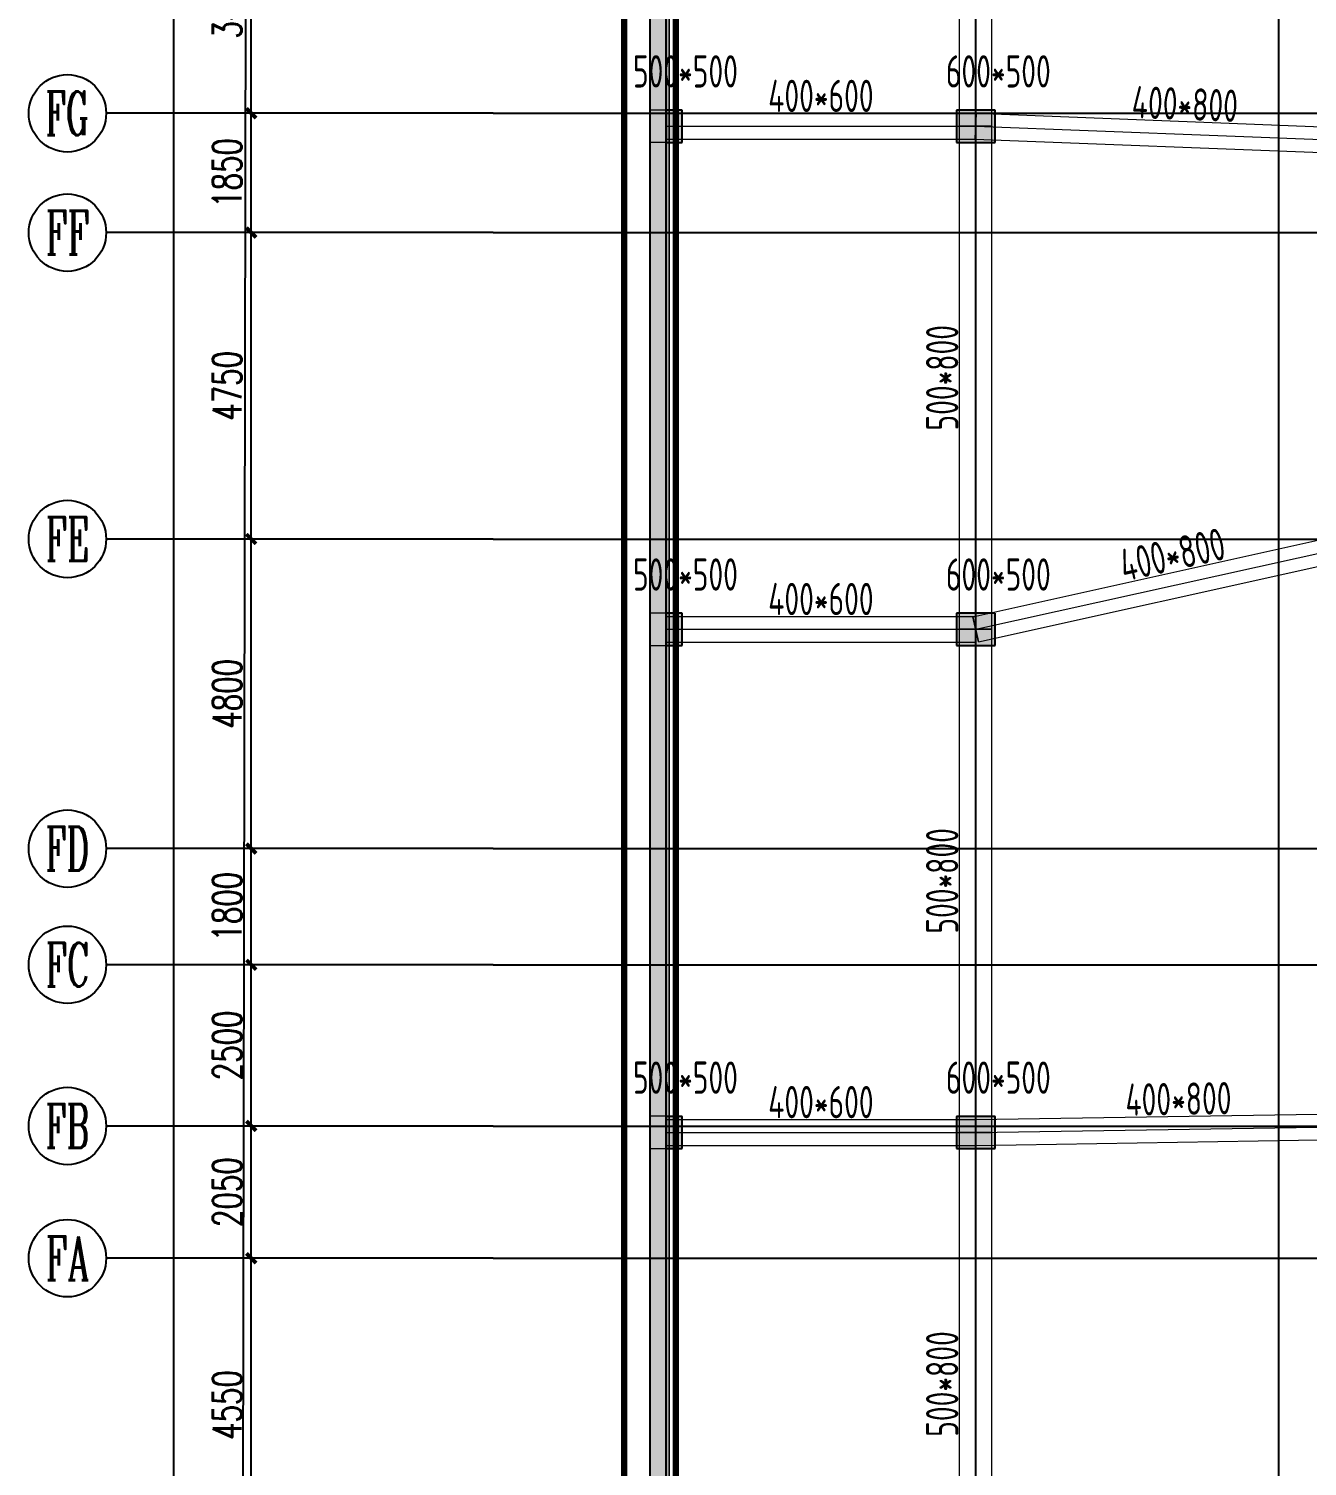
# Model space of a CAD drawing. Extents: x 369444 to 684549, y -549309 to 575337.
# Drawn here: x 370644 to 390464, y 371032 to 393318 of the extents above; entities that cross this region are included whole.
import ezdxf
from ezdxf.enums import TextEntityAlignment as Align

# ---------------------------------------------------------------- set-up
doc = ezdxf.new("R2010")
doc.units = 0
doc.header["$LTSCALE"] = 1000
doc.header["$MEASUREMENT"] = 0
doc.linetypes.add('__DASH', pattern=[0.35, 0.25, -0.1])
doc.linetypes.add('DASH', pattern=[0.35, 0.25, -0.1])
for name, color, linetype, lineweight, true_color in [('-1-0-1', 7, 'Continuous', 0, 0xc0c0c0), ('-1-1-2', 7, 'Continuous', 0, 0xc0c0c0), ('-2-0-1', 1, 'Continuous', 0, 0xff0000), ('-2-1-2', 9, 'Continuous', 0, 0x808080), ('1-6-1', 7, 'Continuous', 0, 0x55ff55), ('1-6-2', 7, 'Continuous', 0, 0x55ff55), ('11-6-1', 2, 'Continuous', 0, 0xffff00), ('11-6-2', 2, 'Continuous', 0, 0xffff00), ('11-6-5', 2, 'Continuous', 0, 0xffff00), ('12-6-1', 4, 'Continuous', 0, 0x00ffff), ('12-6-2', 4, 'Continuous', 0, 0x00ffff), ('12-6-5', 4, 'Continuous', 0, 0x00ffff)]:
    doc.layers.add(name, color=color, linetype=linetype, lineweight=lineweight, true_color=true_color)
for name, color, linetype in [('A-WALL-HATCH', 8, 'Continuous'), ('AXIS', 3, 'Continuous'), ('AXIS_TEXT', 7, 'Continuous'), ('COLUMN', 9, 'Continuous'), ('DOTE', 1, 'Continuous'), ('HS-A-轮廓线-地下室', 3, 'DASH'), ('PUB_HATCH', 8, 'Continuous'), ('WALL', 9, 'Continuous'), ('二期轮廓线', 8, 'DASH'), ('防火分区线', 7, 'Continuous')]:
    doc.layers.add(name, color=color, linetype=linetype)
doc.layers.add('不要动图层', color=140, linetype='Continuous', plot=False)
doc.styles.add('_TCH_AXIS', font='COMPLEX', dxfattribs={"bigfont": 'GBCBIG'})
doc.styles.add('_TCH_DIM_T3', font='SIMPLEX', dxfattribs={"width": 0.705882, "bigfont": 'GBCBIG'})
doc.styles.add('COMPLEX', font='COMPLEX')
doc.styles.add('yjkcad', font='yjkeng.shx', dxfattribs={"width": 0.7, "height": 250, "bigfont": 'yjkchn.shx'})
doc.dimstyles.new('_TCH_ARCH&&150', dxfattribs={"dimtxt": 446.25, "dimasz": 150, "dimexe": 375, "dimexo": 450, "dimgap": 150, "dimtad": 1, "dimdec": 0, "dimzin": 0, "dimdsep": 46, "dimtxsty": '_TCH_DIM_T3', "dimblk": 'ARCHTICK', "dimcen": 0.09, "dimclrt": 7, "dimazin": 2, "dimtfac": 1, "dimtdec": 0, "dimtix": 1, "dimtmove": 2, "dimatfit": 3, "dimfxl": 0, "dimtolj": 1, "dimtzin": 0, "dimarcsym": 0})

# ---------------------------------------------------------------- blocks, each defined once
blk = doc.blocks.new('_ArchTick')
at = {"color": 0, "linetype": 'ByBlock', "const_width": 0.4}
blk.add_lwpolyline([(-0.5, -0.5), (0.5, 0.5)], dxfattribs=at)
blk = doc.blocks.new('*D1086')
at = {"layer": 'AXIS', "color": 0, "lineweight": -2, "transparency": 16777216}
for p, q in [((377394, 374257), (373719, 374257)), ((374094, 369707), (374094, 374257)), ((377394, 369707), (373719, 369707))]:
    blk.add_line(p, q, dxfattribs=at)
at = {"layer": 'Defpoints', "color": 0, "transparency": 16777216}
for p in [(374094, 374257), (377844, 374257), (377844, 369707)]:
    blk.add_point(p, dxfattribs=at)
at = {"layer": 'AXIS', "color": 0, "lineweight": -2, "transparency": 16777216, "xscale": 150, "yscale": 150, "zscale": 150}
for p, rotation in [((374094, 374257), 90), ((374094, 369707), 270)]:
    blk.add_blockref('_ArchTick', p, dxfattribs=dict(at, rotation=rotation))
at = {"layer": 'AXIS', "color": 7, "lineweight": -2, "transparency": 16777216, "insert": (373721, 371982), "char_height": 446.2, "attachment_point": 5, "rotation": 90, "style": '_TCH_DIM_T3'}
blk.add_mtext('\\A1;4550', dxfattribs=at)
blk = doc.blocks.new('*D1087')
at = {"layer": 'AXIS', "color": 0, "lineweight": -2, "transparency": 16777216}
for p, q in [((377394, 376307), (373719, 376307)), ((374094, 374257), (374094, 376307)), ((377394, 374257), (373719, 374257))]:
    blk.add_line(p, q, dxfattribs=at)
at = {"layer": 'Defpoints', "color": 0, "transparency": 16777216}
for p in [(374094, 376307), (377844, 376307), (377844, 374257)]:
    blk.add_point(p, dxfattribs=at)
at = {"layer": 'AXIS', "color": 0, "lineweight": -2, "transparency": 16777216, "xscale": 150, "yscale": 150, "zscale": 150}
for p, rotation in [((374094, 376307), 90), ((374094, 374257), 270)]:
    blk.add_blockref('_ArchTick', p, dxfattribs=dict(at, rotation=rotation))
at = {"layer": 'AXIS', "color": 7, "lineweight": -2, "transparency": 16777216, "insert": (373721, 375282), "char_height": 446.2, "attachment_point": 5, "rotation": 90, "style": '_TCH_DIM_T3'}
blk.add_mtext('\\A1;2050', dxfattribs=at)
blk = doc.blocks.new('*D1088')
at = {"layer": 'AXIS', "color": 0, "lineweight": -2, "transparency": 16777216}
for p, q in [((377394, 378807), (373719, 378807)), ((374094, 376307), (374094, 378807)), ((377394, 376307), (373719, 376307))]:
    blk.add_line(p, q, dxfattribs=at)
at = {"layer": 'Defpoints', "color": 0, "transparency": 16777216}
for p in [(374094, 378807), (377844, 378807), (377844, 376307)]:
    blk.add_point(p, dxfattribs=at)
at = {"layer": 'AXIS', "color": 0, "lineweight": -2, "transparency": 16777216, "xscale": 150, "yscale": 150, "zscale": 150}
for p, rotation in [((374094, 378807), 90), ((374094, 376307), 270)]:
    blk.add_blockref('_ArchTick', p, dxfattribs=dict(at, rotation=rotation))
at = {"layer": 'AXIS', "color": 7, "lineweight": -2, "transparency": 16777216, "insert": (373721, 377557), "char_height": 446.2, "attachment_point": 5, "rotation": 90, "style": '_TCH_DIM_T3'}
blk.add_mtext('\\A1;2500', dxfattribs=at)
blk = doc.blocks.new('*D1089')
at = {"layer": 'AXIS', "color": 0, "lineweight": -2, "transparency": 16777216}
for p, q in [((377394, 380607), (373719, 380607)), ((374094, 378807), (374094, 380607)), ((377394, 378807), (373719, 378807))]:
    blk.add_line(p, q, dxfattribs=at)
at = {"layer": 'Defpoints', "color": 0, "transparency": 16777216}
for p in [(374094, 380607), (377844, 380607), (377844, 378807)]:
    blk.add_point(p, dxfattribs=at)
at = {"layer": 'AXIS', "color": 0, "lineweight": -2, "transparency": 16777216, "xscale": 150, "yscale": 150, "zscale": 150}
for p, rotation in [((374094, 380607), 90), ((374094, 378807), 270)]:
    blk.add_blockref('_ArchTick', p, dxfattribs=dict(at, rotation=rotation))
at = {"layer": 'AXIS', "color": 7, "lineweight": -2, "transparency": 16777216, "insert": (373721, 379707), "char_height": 446.2, "attachment_point": 5, "rotation": 90, "style": '_TCH_DIM_T3'}
blk.add_mtext('\\A1;1800', dxfattribs=at)
blk = doc.blocks.new('*D1090')
at = {"layer": 'AXIS', "color": 0, "lineweight": -2, "transparency": 16777216}
for p, q in [((377394, 385407), (373719, 385407)), ((374094, 380607), (374094, 385407)), ((377394, 380607), (373719, 380607))]:
    blk.add_line(p, q, dxfattribs=at)
at = {"layer": 'Defpoints', "color": 0, "transparency": 16777216}
for p in [(374094, 385407), (377844, 385407), (377844, 380607)]:
    blk.add_point(p, dxfattribs=at)
at = {"layer": 'AXIS', "color": 0, "lineweight": -2, "transparency": 16777216, "xscale": 150, "yscale": 150, "zscale": 150}
for p, rotation in [((374094, 385407), 90), ((374094, 380607), 270)]:
    blk.add_blockref('_ArchTick', p, dxfattribs=dict(at, rotation=rotation))
at = {"layer": 'AXIS', "color": 7, "lineweight": -2, "transparency": 16777216, "insert": (373721, 383007), "char_height": 446.2, "attachment_point": 5, "rotation": 90, "style": '_TCH_DIM_T3'}
blk.add_mtext('\\A1;4800', dxfattribs=at)
blk = doc.blocks.new('*D1091')
at = {"layer": 'AXIS', "color": 0, "lineweight": -2, "transparency": 16777216}
for p, q in [((377394, 390157), (373719, 390157)), ((374094, 385407), (374094, 390157)), ((377394, 385407), (373719, 385407))]:
    blk.add_line(p, q, dxfattribs=at)
at = {"layer": 'Defpoints', "color": 0, "transparency": 16777216}
for p in [(374094, 390157), (377844, 390157), (377844, 385407)]:
    blk.add_point(p, dxfattribs=at)
at = {"layer": 'AXIS', "color": 0, "lineweight": -2, "transparency": 16777216, "xscale": 150, "yscale": 150, "zscale": 150}
for p, rotation in [((374094, 390157), 90), ((374094, 385407), 270)]:
    blk.add_blockref('_ArchTick', p, dxfattribs=dict(at, rotation=rotation))
at = {"layer": 'AXIS', "color": 7, "lineweight": -2, "transparency": 16777216, "insert": (373721, 387782), "char_height": 446.2, "attachment_point": 5, "rotation": 90, "style": '_TCH_DIM_T3'}
blk.add_mtext('\\A1;4750', dxfattribs=at)
blk = doc.blocks.new('*D1092')
at = {"layer": 'AXIS', "color": 0, "lineweight": -2, "transparency": 16777216}
for p, q in [((377394, 392007), (373719, 392007)), ((374094, 390157), (374094, 392007)), ((377394, 390157), (373719, 390157))]:
    blk.add_line(p, q, dxfattribs=at)
at = {"layer": 'Defpoints', "color": 0, "transparency": 16777216}
for p in [(374094, 392007), (377844, 392007), (377844, 390157)]:
    blk.add_point(p, dxfattribs=at)
at = {"layer": 'AXIS', "color": 0, "lineweight": -2, "transparency": 16777216, "xscale": 150, "yscale": 150, "zscale": 150}
for p, rotation in [((374094, 392007), 90), ((374094, 390157), 270)]:
    blk.add_blockref('_ArchTick', p, dxfattribs=dict(at, rotation=rotation))
at = {"layer": 'AXIS', "color": 7, "lineweight": -2, "transparency": 16777216, "insert": (373721, 391082), "char_height": 446.2, "attachment_point": 5, "rotation": 90, "style": '_TCH_DIM_T3'}
blk.add_mtext('\\A1;1850', dxfattribs=at)
blk = doc.blocks.new('*D1093')
at = {"layer": 'AXIS', "color": 0, "lineweight": -2, "transparency": 16777216}
for p, q in [((377394, 395407), (373719, 395407)), ((374094, 392007), (374094, 395407)), ((377394, 392007), (373719, 392007))]:
    blk.add_line(p, q, dxfattribs=at)
at = {"layer": 'Defpoints', "color": 0, "transparency": 16777216}
for p in [(374094, 395407), (377844, 395407), (377844, 392007)]:
    blk.add_point(p, dxfattribs=at)
at = {"layer": 'AXIS', "color": 0, "lineweight": -2, "transparency": 16777216, "xscale": 150, "yscale": 150, "zscale": 150}
for p, rotation in [((374094, 395407), 90), ((374094, 392007), 270)]:
    blk.add_blockref('_ArchTick', p, dxfattribs=dict(at, rotation=rotation))
at = {"layer": 'AXIS', "color": 7, "lineweight": -2, "transparency": 16777216, "insert": (373721, 393707), "char_height": 446.2, "attachment_point": 5, "rotation": 90, "style": '_TCH_DIM_T3'}
blk.add_mtext('\\A1;3400', dxfattribs=at)
blk = doc.blocks.new('*D1115')
at = {"layer": 'AXIS', "color": 0, "lineweight": -2, "transparency": 16777216}
for p, q in [((377394, 470507), (372519, 470507)), ((372894, 65157), (372894, 470507)), ((377394, 65157), (372519, 65157))]:
    blk.add_line(p, q, dxfattribs=at)
at = {"layer": 'Defpoints', "color": 0, "transparency": 16777216}
for p in [(372894, 470507), (377844, 470507), (377844, 65157)]:
    blk.add_point(p, dxfattribs=at)
at = {"layer": 'AXIS', "color": 0, "lineweight": -2, "transparency": 16777216, "xscale": 150, "yscale": 150, "zscale": 150}
for p, rotation in [((372894, 470507), 90), ((372894, 65157), 270)]:
    blk.add_blockref('_ArchTick', p, dxfattribs=dict(at, rotation=rotation))
at = {"layer": 'AXIS', "color": 7, "lineweight": -2, "transparency": 16777216, "insert": (372521, 267832), "char_height": 446.2, "attachment_point": 5, "rotation": 90, "style": '_TCH_DIM_T3'}
blk.add_mtext('\\A1;405350', dxfattribs=at)
blk = doc.blocks.new('_AXISO')
blk.add_circle((0, 0), 0.5)
at = {"layer": 'AXIS_TEXT', "style": 'COMPLEX', "width": 1.041667}
blk.add_attdef('A', text='', height=0.56, dxfattribs=at).set_placement((-0.25, -0.28), (0.25, -0.28), align=Align.FIT)

msp = doc.modelspace()

# ---------------------------------------------------------------- hatches: boundary and pattern name
at = {"layer": 'A-WALL-HATCH'}
for points in [[(380774.7, 391556.6), (380774.7, 392056.6), (380274.7, 392056.6), (380274.7, 391556.6)], [(385624.7, 391556.6), (385624.7, 392056.6), (385024.7, 392056.6), (385024.7, 391556.6)], [(380774.7, 383756.6), (380774.7, 384256.6), (380274.7, 384256.6), (380274.7, 383756.6)], [(385624.7, 383756.6), (385624.7, 384256.6), (385024.7, 384256.6), (385024.7, 383756.6)], [(380774.7, 375956.6), (380774.7, 376456.6), (380274.7, 376456.6), (380274.7, 375956.6)], [(385624.7, 375956.6), (385624.7, 376456.6), (385024.7, 376456.6), (385024.7, 375956.6)]]:
    msp.add_hatch(color=256, dxfattribs=at).paths.add_polyline_path(points)
at = {"layer": 'PUB_HATCH', "linetype": 'ByBlock'}
for points in [[(380274.6, 331806.9), (380524.6, 331806.9), (380524.6, 400507), (380274.6, 400507)], [(380274.7, 391806.6), (380274.7, 392056.6), (380524.5, 392056.6), (380524.5, 396956.6), (380274.7, 396956.6), (380274.7, 397206.6), (380274.5, 397206.6), (380274.5, 391806.6)], [(380274.7, 384006.6), (380274.7, 384256.6), (380524.5, 384256.6), (380524.5, 391556.6), (380274.7, 391556.6), (380274.7, 391806.6), (380274.5, 391806.6), (380274.5, 384006.6)], [(380274.7, 376206.6), (380274.7, 376456.6), (380524.5, 376456.6), (380524.5, 383756.6), (380274.7, 383756.6), (380274.7, 384006.6), (380274.5, 384006.6), (380274.5, 376206.6)], [(380274.7, 368406.6), (380274.7, 368656.6), (380524.5, 368656.6), (380524.5, 375956.6), (380274.7, 375956.6), (380274.7, 376206.6), (380274.5, 376206.6), (380274.5, 368406.6)]]:
    msp.add_hatch(color=256, dxfattribs=at).paths.add_polyline_path(points)

# ---------------------------------------------------------------- linework, layer by layer
at = {"layer": '-1-0-1', "color": 0}
for p in [(380524.4, 391807.1, -3600), (385324.3, 391807.1, -3600), (380524.4, 384007.1, -3600), (385324.3, 384007.1, -3600), (380524.4, 376207.1, -3600), (385324.3, 376207.1, -3600)]:
    msp.add_point(p, dxfattribs=at)
at = {"layer": '-1-1-2', "color": 0}
for p, q in [((380524.4, 391807.1, -3600), (380524.4, 391807.1)), ((385324.3, 391807.1, -3600), (385324.3, 391807.1)), ((380524.4, 384007.1, -3600), (380524.4, 384007.1)), ((385324.3, 384007.1, -3600), (385324.3, 384007.1)), ((380524.4, 376207.1, -3600), (380524.4, 376207.1)), ((385324.3, 376207.1, -3600), (385324.3, 376207.1))]:
    msp.add_line(p, q, dxfattribs=at)
at = {"layer": '-2-0-1', "color": 0}
for p, q in [((380524.4, 391807.1, -3600), (380524.4, 397207.1, -3600)), ((385324.3, 391807.1, -3600), (385324.3, 397207.1, -3600)), ((380524.4, 391807.1, -3600), (385324.3, 391807.1, -3600)), ((380524.4, 384007.1, -3600), (380524.4, 391807.1, -3600)), ((385324.3, 391807.1, -3600), (391774.3, 391556.9, -3600)), ((385324.3, 384007.1, -3600), (385324.3, 391807.1, -3600)), ((385324.3, 384007.1, -3600), (391624.3, 385407.1, -3600)), ((380524.4, 384007.1, -3600), (385324.3, 384007.1, -3600)), ((380524.4, 376207.1, -3600), (380524.4, 384007.1, -3600)), ((385324.3, 376207.1, -3600), (385324.3, 384007.1, -3600)), ((380524.3, 368407.1, -3600), (380524.4, 376207.1, -3600)), ((380524.4, 376207.1, -3600), (385324.3, 376207.1, -3600)), ((385324.3, 376207.1, -3600), (391624.3, 376307.1, -3600)), ((385324.3, 368407.1, -3600), (385324.3, 376207.1, -3600))]:
    msp.add_line(p, q, dxfattribs=at)
at = {"layer": '-2-1-2', "color": 0}
for p, q in [((380524.4, 391807.1), (380524.4, 397207.1)), ((385324.3, 391807.1), (385324.3, 397207.1)), ((380524.4, 391807.1), (385324.3, 391807.1)), ((380524.4, 384007.1), (380524.4, 391807.1)), ((385324.3, 391807.1), (391774.3, 391556.9)), ((385324.3, 384007.1), (385324.3, 391807.1)), ((385324.3, 384007.1), (391624.3, 385407.1)), ((380524.4, 384007.1), (385324.3, 384007.1)), ((380524.4, 376207.1), (380524.4, 384007.1)), ((385324.3, 376207.1), (385324.3, 384007.1)), ((380524.3, 368407.1), (380524.4, 376207.1)), ((380524.4, 376207.1), (385324.3, 376207.1)), ((385324.3, 376207.1), (391624.3, 376307.1)), ((385324.3, 368407.1), (385324.3, 376207.1))]:
    msp.add_line(p, q, dxfattribs=at)
at = {"layer": '1-6-1', "color": 0}
for p, q in [((380274.4, 397207.1, -8700), (380274.4, 391807.1, -8700)), ((380274.4, 391807.1, -5100), (380274.4, 397207.1, -5100)), ((380574.4, 397207.1, -5100), (380574.4, 391807.1, -5100)), ((380574.4, 391807.1, -8700), (380574.4, 397207.1, -8700)), ((380274.4, 391807.1, -8700), (380274.4, 391807.1, -5100)), ((380274.4, 391807.1, -8700), (380274.4, 384007.1, -8700)), ((380274.4, 391807.1, -5100), (380274.4, 391807.1, -8700)), ((380274.4, 384007.1, -5100), (380274.4, 391807.1, -5100)), ((380574.4, 391807.1, -5100), (380574.4, 391807.1, -8700)), ((380574.4, 391807.1, -5100), (380574.4, 384007.1, -5100)), ((380574.4, 391807.1, -8700), (380574.4, 391807.1, -5100)), ((380574.4, 384007.1, -8700), (380574.4, 391807.1, -8700)), ((380274.4, 384007.1, -8700), (380274.4, 384007.1, -5100)), ((380274.4, 384007.1, -8700), (380274.4, 376207.1, -8700)), ((380274.4, 384007.1, -5100), (380274.4, 384007.1, -8700)), ((380274.4, 376207.1, -5100), (380274.4, 384007.1, -5100)), ((380574.4, 384007.1, -5100), (380574.4, 384007.1, -8700)), ((380574.4, 384007.1, -5100), (380574.4, 376207.1, -5100)), ((380574.4, 384007.1, -8700), (380574.4, 384007.1, -5100)), ((380574.4, 376207.1, -8700), (380574.4, 384007.1, -8700)), ((380274.4, 376207.1, -8700), (380274.3, 368407.1, -8700)), ((380274.3, 368407.1, -5100), (380274.4, 376207.1, -5100)), ((380274.4, 376207.1, -8700), (380274.4, 376207.1, -5100)), ((380274.4, 376207.1, -5100), (380274.4, 376207.1, -8700)), ((380574.4, 376207.1, -5100), (380574.3, 368407.1, -5100)), ((380574.3, 368407.1, -8700), (380574.4, 376207.1, -8700)), ((380574.4, 376207.1, -5100), (380574.4, 376207.1, -8700)), ((380574.4, 376207.1, -8700), (380574.4, 376207.1, -5100))]:
    msp.add_line(p, q, dxfattribs=at)
at = {"layer": '1-6-2', "color": 0}
for p, q in [((380524.4, 397207.1, -5100), (380524.4, 391807.1, -5100)), ((380524.4, 391807.1, -8700), (380524.4, 397207.1, -8700)), ((380524.4, 391807.1, -5100), (380524.4, 391807.1, -8700)), ((380524.4, 391807.1, -5100), (380524.4, 384007.1, -5100)), ((380524.4, 391807.1, -8700), (380524.4, 391807.1, -5100)), ((380524.4, 384007.1, -8700), (380524.4, 391807.1, -8700)), ((380524.4, 384007.1, -5100), (380524.4, 384007.1, -8700)), ((380524.4, 384007.1, -5100), (380524.4, 376207.1, -5100)), ((380524.4, 384007.1, -8700), (380524.4, 384007.1, -5100)), ((380524.4, 376207.1, -8700), (380524.4, 384007.1, -8700)), ((380524.4, 376207.1, -5100), (380524.3, 368407.1, -5100)), ((380524.3, 368407.1, -8700), (380524.4, 376207.1, -8700)), ((380524.4, 376207.1, -5100), (380524.4, 376207.1, -8700)), ((380524.4, 376207.1, -8700), (380524.4, 376207.1, -5100))]:
    msp.add_line(p, q, dxfattribs=at)
at = {"layer": '11-6-1', "color": 0}
for p, q in [((380274.4, 392057.1, -5100), (380274.4, 391557.1, -5100)), ((380774.4, 392057.1, -5100), (380274.4, 392057.1, -5100)), ((380274.4, 392057.1, -8700), (380274.4, 391557.1, -8700)), ((380774.4, 392057.1, -8700), (380274.4, 392057.1, -8700)), ((380274.4, 392057.1, -8700), (380274.4, 392057.1, -5100)), ((380774.4, 391557.1, -5100), (380774.4, 392057.1, -5100)), ((380774.4, 391557.1, -8700), (380774.4, 392057.1, -8700)), ((380774.4, 392057.1, -8700), (380774.4, 392057.1, -5100)), ((385024.3, 392057.1), (385024.3, 391557.1)), ((385624.3, 392057.1), (385024.3, 392057.1)), ((385024.3, 392057.1, -3600), (385024.3, 391557.1, -3600)), ((385624.3, 392057.1, -3600), (385024.3, 392057.1, -3600)), ((385024.3, 392057.1, -3600), (385024.3, 392057.1)), ((385624.3, 391557.1), (385624.3, 392057.1)), ((385624.3, 391557.1, -3600), (385624.3, 392057.1, -3600)), ((385624.3, 392057.1, -3600), (385624.3, 392057.1)), ((380274.4, 391557.1, -5100), (380774.4, 391557.1, -5100)), ((380274.4, 391557.1, -8700), (380774.4, 391557.1, -8700)), ((380274.4, 391557.1, -8700), (380274.4, 391557.1, -5100)), ((380774.4, 391557.1, -8700), (380774.4, 391557.1, -5100)), ((385024.3, 391557.1), (385624.3, 391557.1)), ((385024.3, 391557.1, -3600), (385624.3, 391557.1, -3600)), ((385024.3, 391557.1, -3600), (385024.3, 391557.1)), ((385624.3, 391557.1, -3600), (385624.3, 391557.1)), ((380274.4, 384257.1, -5100), (380274.4, 383757.1, -5100)), ((380774.4, 384257.1, -5100), (380274.4, 384257.1, -5100)), ((380274.4, 384257.1, -8700), (380274.4, 383757.1, -8700)), ((380774.4, 384257.1, -8700), (380274.4, 384257.1, -8700)), ((380274.4, 384257.1, -8700), (380274.4, 384257.1, -5100)), ((380774.4, 383757.1, -5100), (380774.4, 384257.1, -5100)), ((380774.4, 383757.1, -8700), (380774.4, 384257.1, -8700)), ((380774.4, 384257.1, -8700), (380774.4, 384257.1, -5100)), ((385024.3, 384257.1), (385024.3, 383757.1)), ((385624.3, 384257.1), (385024.3, 384257.1)), ((385024.3, 384257.1, -3600), (385024.3, 383757.1, -3600)), ((385624.3, 384257.1, -3600), (385024.3, 384257.1, -3600)), ((385024.3, 384257.1, -3600), (385024.3, 384257.1)), ((385624.3, 383757.1), (385624.3, 384257.1)), ((385624.3, 383757.1, -3600), (385624.3, 384257.1, -3600)), ((385624.3, 384257.1, -3600), (385624.3, 384257.1)), ((380274.4, 383757.1, -5100), (380774.4, 383757.1, -5100)), ((380274.4, 383757.1, -8700), (380774.4, 383757.1, -8700)), ((380274.4, 383757.1, -8700), (380274.4, 383757.1, -5100)), ((380774.4, 383757.1, -8700), (380774.4, 383757.1, -5100)), ((385024.3, 383757.1), (385624.3, 383757.1)), ((385024.3, 383757.1, -3600), (385624.3, 383757.1, -3600)), ((385024.3, 383757.1, -3600), (385024.3, 383757.1)), ((385624.3, 383757.1, -3600), (385624.3, 383757.1)), ((380274.4, 376457.1, -5100), (380274.4, 375957.1, -5100)), ((380774.4, 376457.1, -5100), (380274.4, 376457.1, -5100)), ((380274.4, 376457.1, -8700), (380274.4, 375957.1, -8700)), ((380774.4, 376457.1, -8700), (380274.4, 376457.1, -8700)), ((380274.4, 376457.1, -8700), (380274.4, 376457.1, -5100)), ((380774.4, 375957.1, -5100), (380774.4, 376457.1, -5100)), ((380774.4, 375957.1, -8700), (380774.4, 376457.1, -8700)), ((380774.4, 376457.1, -8700), (380774.4, 376457.1, -5100)), ((385024.3, 376457.1), (385024.3, 375957.1)), ((385624.3, 376457.1), (385024.3, 376457.1)), ((385024.3, 376457.1, -3600), (385024.3, 375957.1, -3600)), ((385624.3, 376457.1, -3600), (385024.3, 376457.1, -3600)), ((385024.3, 376457.1, -3600), (385024.3, 376457.1)), ((385624.3, 375957.1), (385624.3, 376457.1)), ((385624.3, 375957.1, -3600), (385624.3, 376457.1, -3600)), ((385624.3, 376457.1, -3600), (385624.3, 376457.1)), ((380274.4, 375957.1, -5100), (380774.4, 375957.1, -5100)), ((380274.4, 375957.1, -8700), (380774.4, 375957.1, -8700)), ((380274.4, 375957.1, -8700), (380274.4, 375957.1, -5100)), ((380774.4, 375957.1, -8700), (380774.4, 375957.1, -5100)), ((385024.3, 375957.1), (385624.3, 375957.1)), ((385024.3, 375957.1, -3600), (385624.3, 375957.1, -3600)), ((385024.3, 375957.1, -3600), (385024.3, 375957.1)), ((385624.3, 375957.1, -3600), (385624.3, 375957.1))]:
    msp.add_line(p, q, dxfattribs=at)
at = {"layer": '11-6-2', "color": 0}
for p, q in [((380524.4, 391807.1, -8700), (380524.4, 391807.1, -5100)), ((385324.3, 391807.1, -3600), (385324.3, 391807.1)), ((380524.4, 384007.1, -8700), (380524.4, 384007.1, -5100)), ((385324.3, 384007.1, -3600), (385324.3, 384007.1)), ((380524.4, 376207.1, -8700), (380524.4, 376207.1, -5100)), ((385324.3, 376207.1, -3600), (385324.3, 376207.1))]:
    msp.add_line(p, q, dxfattribs=at)
at = {"layer": '12-6-1', "color": 0}
for p, q in [((385074.3, 391807.1), (385074.3, 397207.1)), ((385074.3, 391807.1, -700), (385074.3, 397207.1, -700)), ((385574.3, 391807.1), (385574.3, 397207.1)), ((385574.3, 391807.1, -700), (385574.3, 397207.1, -700)), ((380524.4, 392007.1, -5100), (380524.4, 391607.1, -5100)), ((380524.4, 392007.1, -5700), (380524.4, 392007.1, -5100)), ((380524.4, 391607.1, -5700), (380524.4, 392007.1, -5700)), ((380524.4, 392007.1, -5100), (385324.3, 392007.1, -5100)), ((380524.4, 392007.1, -5700), (385324.3, 392007.1, -5700)), ((385074.3, 391807.1), (385574.3, 391807.1)), ((385074.3, 391807.1, -700), (385074.3, 391807.1)), ((385574.3, 391807.1, -700), (385074.3, 391807.1, -700)), ((385074.3, 391807.1), (385574.3, 391807.1)), ((385074.3, 391807.1, -800), (385074.3, 391807.1)), ((385574.3, 391807.1, -800), (385074.3, 391807.1, -800)), ((385074.3, 384007.1), (385074.3, 391807.1)), ((385074.3, 384007.1, -800), (385074.3, 391807.1, -800)), ((385332.1, 392006.9, -5100), (385316.6, 391607.2, -5100)), ((385316.6, 391607.2, -5900), (385332.1, 392006.9, -5900)), ((385324.3, 392007.1, -5100), (385324.3, 391607.1, -5100)), ((385324.3, 392007.1, -5700), (385324.3, 392007.1, -5100)), ((385324.3, 391607.1, -5700), (385324.3, 392007.1, -5700)), ((385332.1, 392006.9, -5900), (385332.1, 392006.9, -5100)), ((385332.1, 392006.9, -5100), (391782.1, 391756.8, -5100)), ((385332.1, 392006.9, -5900), (391782.1, 391756.8, -5900)), ((385574.3, 391807.1), (385574.3, 391807.1, -700)), ((385574.3, 391807.1), (385574.3, 391807.1, -800)), ((385574.3, 384007.1), (385574.3, 391807.1)), ((385574.3, 384007.1, -800), (385574.3, 391807.1, -800)), ((380524.4, 391607.1, -5100), (380524.4, 391607.1, -5700)), ((380524.4, 391607.1, -5100), (385324.3, 391607.1, -5100)), ((380524.4, 391607.1, -5700), (385324.3, 391607.1, -5700)), ((385316.6, 391607.2, -5100), (385316.6, 391607.2, -5900)), ((385316.6, 391607.2, -5100), (391766.6, 391357.1, -5100)), ((385316.6, 391607.2, -5900), (391766.6, 391357.1, -5900)), ((385324.3, 391607.1, -5100), (385324.3, 391607.1, -5700)), ((385280.9, 384202.3, -5100), (391580.9, 385602.3, -5100)), ((385280.9, 384202.3, -5900), (391580.9, 385602.3, -5900)), ((385367.7, 383811.8, -5100), (391667.7, 385211.8, -5100)), ((385367.7, 383811.8, -5900), (391667.7, 385211.8, -5900)), ((380524.4, 384207.1, -5100), (380524.4, 383807.1, -5100)), ((380524.4, 384207.1, -5700), (380524.4, 384207.1, -5100)), ((380524.4, 383807.1, -5700), (380524.4, 384207.1, -5700)), ((380524.4, 384207.1, -5100), (385324.3, 384207.1, -5100)), ((380524.4, 384207.1, -5700), (385324.3, 384207.1, -5700)), ((385074.3, 384007.1), (385574.3, 384007.1)), ((385074.3, 384007.1, -800), (385074.3, 384007.1)), ((385574.3, 384007.1, -800), (385074.3, 384007.1, -800)), ((385074.3, 384007.1), (385574.3, 384007.1)), ((385074.3, 384007.1, -800), (385074.3, 384007.1)), ((385574.3, 384007.1, -800), (385074.3, 384007.1, -800)), ((385074.3, 376207.1), (385074.3, 384007.1)), ((385074.3, 376207.1, -800), (385074.3, 384007.1, -800)), ((385280.9, 384202.3, -5100), (385367.7, 383811.8, -5100)), ((385280.9, 384202.3, -5900), (385280.9, 384202.3, -5100)), ((385367.7, 383811.8, -5900), (385280.9, 384202.3, -5900)), ((385324.3, 384207.1, -5100), (385324.3, 383807.1, -5100)), ((385324.3, 384207.1, -5700), (385324.3, 384207.1, -5100)), ((385324.3, 383807.1, -5700), (385324.3, 384207.1, -5700)), ((385574.3, 384007.1), (385574.3, 384007.1, -800)), ((385574.3, 384007.1), (385574.3, 384007.1, -800)), ((385574.3, 376207.1), (385574.3, 384007.1)), ((385574.3, 376207.1, -800), (385574.3, 384007.1, -800)), ((380524.4, 383807.1, -5100), (380524.4, 383807.1, -5700)), ((380524.4, 383807.1, -5100), (385324.3, 383807.1, -5100)), ((380524.4, 383807.1, -5700), (385324.3, 383807.1, -5700)), ((385324.3, 383807.1, -5100), (385324.3, 383807.1, -5700)), ((385367.7, 383811.8, -5100), (385367.7, 383811.8, -5900)), ((385321.1, 376407, -5100), (391621.1, 376507, -5100)), ((385321.1, 376407, -5900), (391621.1, 376507, -5900)), ((380524.4, 376407.1, -5100), (380524.4, 376007.1, -5100)), ((380524.4, 376407.1, -5700), (380524.4, 376407.1, -5100)), ((380524.4, 376007.1, -5700), (380524.4, 376407.1, -5700)), ((380524.4, 376407.1, -5100), (385324.3, 376407.1, -5100)), ((380524.4, 376407.1, -5700), (385324.3, 376407.1, -5700)), ((385074.3, 376207.1), (385574.3, 376207.1)), ((385074.3, 376207.1, -800), (385074.3, 376207.1)), ((385574.3, 376207.1, -800), (385074.3, 376207.1, -800)), ((385074.3, 368407.1), (385074.3, 376207.1)), ((385074.3, 368407.1, -800), (385074.3, 376207.1, -800)), ((385074.3, 376207.1), (385574.3, 376207.1)), ((385074.3, 376207.1, -800), (385074.3, 376207.1)), ((385574.3, 376207.1, -800), (385074.3, 376207.1, -800)), ((385321.1, 376407, -5100), (385327.5, 376007.1, -5100)), ((385321.1, 376407, -5900), (385321.1, 376407, -5100)), ((385327.5, 376007.1, -5900), (385321.1, 376407, -5900)), ((385324.3, 376407.1, -5100), (385324.3, 376007.1, -5100)), ((385324.3, 376407.1, -5700), (385324.3, 376407.1, -5100)), ((385324.3, 376007.1, -5700), (385324.3, 376407.1, -5700)), ((385574.3, 376207.1), (385574.3, 376207.1, -800)), ((385574.3, 368407.1), (385574.3, 376207.1)), ((385574.3, 368407.1, -800), (385574.3, 376207.1, -800)), ((385574.3, 376207.1), (385574.3, 376207.1, -800)), ((380524.4, 376007.1, -5100), (380524.4, 376007.1, -5700)), ((380524.4, 376007.1, -5100), (385324.3, 376007.1, -5100)), ((380524.4, 376007.1, -5700), (385324.3, 376007.1, -5700)), ((385324.3, 376007.1, -5100), (385324.3, 376007.1, -5700)), ((385327.5, 376007.1, -5100), (391627.5, 376107.1, -5100)), ((385327.5, 376007.1, -5900), (391627.5, 376107.1, -5900)), ((385327.5, 376007.1, -5100), (385327.5, 376007.1, -5900))]:
    msp.add_line(p, q, dxfattribs=at)
at = {"layer": '12-6-2', "color": 0}
for p, q in [((385324.3, 391807.1), (385324.3, 397207.1)), ((380524.4, 391807.1, -5100), (385324.3, 391807.1, -5100)), ((385324.3, 391807.1, -5100), (391774.3, 391556.9, -5100)), ((385324.3, 384007.1), (385324.3, 391807.1)), ((385324.3, 384007.1, -5100), (391624.3, 385407.1, -5100)), ((380524.4, 384007.1, -5100), (385324.3, 384007.1, -5100)), ((385324.3, 376207.1), (385324.3, 384007.1)), ((380524.4, 376207.1, -5100), (385324.3, 376207.1, -5100)), ((385324.3, 376207.1, -5100), (391624.3, 376307.1, -5100)), ((385324.3, 368407.1), (385324.3, 376207.1))]:
    msp.add_line(p, q, dxfattribs=at)
at = {"layer": 'AXIS'}
for p, q in [((377844.4, 392007), (371844.4, 392007)), ((377844.4, 390157), (371844.4, 390157)), ((377844.4, 385407), (371844.4, 385407)), ((377844.4, 380607), (371844.4, 380607)), ((377844.4, 378807), (371844.4, 378807)), ((377844.4, 376307), (371844.4, 376307)), ((377844.4, 374257), (371844.4, 374257))]:
    msp.add_line(p, q, dxfattribs=at)
at = {"layer": 'COLUMN', "color": 8}
for p, q in [((380774.7, 392056.6), (380524.5, 392056.6)), ((380774.7, 391556.6), (380774.7, 392056.6)), ((385624.7, 392056.6), (385024.7, 392056.6)), ((385024.7, 392056.6), (385024.7, 391556.6)), ((385624.7, 391556.6), (385624.7, 392056.6)), ((380524.5, 391556.6), (380774.7, 391556.6)), ((385024.7, 391556.6), (385624.7, 391556.6)), ((380774.7, 384256.6), (380524.5, 384256.6)), ((380774.7, 383756.6), (380774.7, 384256.6)), ((385624.7, 384256.6), (385024.7, 384256.6)), ((385024.7, 384256.6), (385024.7, 383756.6)), ((385624.7, 383756.6), (385624.7, 384256.6)), ((380524.5, 383756.6), (380774.7, 383756.6)), ((385024.7, 383756.6), (385624.7, 383756.6)), ((380774.7, 376456.6), (380524.5, 376456.6)), ((380774.7, 375956.6), (380774.7, 376456.6)), ((385624.7, 376456.6), (385024.7, 376456.6)), ((385024.7, 376456.6), (385024.7, 375956.6)), ((385624.7, 375956.6), (385624.7, 376456.6)), ((380524.5, 375956.6), (380774.7, 375956.6)), ((385024.7, 375956.6), (385624.7, 375956.6))]:
    msp.add_line(p, q, dxfattribs=at)
at = {"layer": 'DOTE', "color": 8}
for p, q in [((380524.5, 59364.2), (380524.5, 476704.8)), ((385324.5, 59364.2), (385324.5, 476704.8)), ((390024.5, 59364.2), (390024.5, 476704.8))]:
    msp.add_line(p, q, dxfattribs=at)
at = {"layer": 'DOTE', "color": 8, "lineweight": -2}
for p, q in [((377844.4, 392007), (624570.9, 392007)), ((377844.4, 390157), (624570.9, 390157)), ((377844.4, 385407), (624570.9, 385407)), ((377844.4, 380607), (624570.9, 380607)), ((377844.4, 378807), (624570.9, 378807)), ((377844.4, 376307), (624570.9, 376307)), ((377844.4, 374257), (624570.9, 374257))]:
    msp.add_line(p, q, dxfattribs=at)
at = {"layer": 'HS-A-轮廓线-地下室', "lineweight": -2, "ltscale": 8}
msp.add_lwpolyline([(380274.5, 448857), (380274.5, 177257)], dxfattribs=at)
at = {"layer": 'WALL', "linetype": 'ByBlock'}
for p, q in [((380274.6, 400507), (380274.6, 331806.9)), ((380524.6, 400507), (380524.6, 331806.9)), ((380274.5, 397206.6), (380274.5, 391806.6)), ((380524.5, 396956.6), (380524.5, 392056.6)), ((380274.5, 391806.6), (380274.5, 384006.6)), ((380524.5, 391556.6), (380524.5, 384256.6)), ((380274.5, 384006.6), (380274.5, 376206.6)), ((380524.5, 383756.6), (380524.5, 376456.6)), ((380274.5, 376206.6), (380274.5, 368406.6)), ((380524.5, 375956.6), (380524.5, 368656.6))]:
    msp.add_line(p, q, dxfattribs=at)
at = {"layer": '不要动图层'}
msp.add_lwpolyline([(374141.4, 480401.6), (608632.4, 480035.6), (630599.4, 458002.6), (630103.6, 140971.4), (534606.6, 140971.5), (534606.6, 44667.5), (383961.4, 44901.6), (384134.4, 155731.6), (384114.4, 173450.6), (374190.4, 173466.6), (373839.4, 234426.6), (373748.4, 250410.6), (374011.4, 393904.6)], close=True, dxfattribs=at)
at = {"layer": '二期轮廓线', "ltscale": 6}
msp.add_lwpolyline([(380274.6, 448857), (380274.6, 203357)], dxfattribs=at)
at = {"layer": '防火分区线', "linetype": '__DASH', "lineweight": -2, "ltscale": 8, "const_width": 100}
for points in [[(406024.5, 353806.9), (406024.5, 391857.1), (406274.5, 391857.1), (406274.5, 402357.2), (409424.5, 402357.2), (409424.5, 407306.9), (407324.5, 407306.9), (407324.5, 409906.9), (400024.5, 409906.9), (400024.5, 401256.9), (394474.5, 401256.9), (394474.5, 398107), (392174.5, 398107), (392174.5, 401256.9), (379874.5, 401256.9), (379874.5, 304756.2)], [(405224.5, 354606.9), (405224.5, 392657.1), (405474.5, 392657.1), (405474.5, 403157.2), (408624.5, 403157.2), (408624.5, 406506.9), (406524.5, 406506.9), (406524.5, 409106.9), (400824.5, 409106.9), (400824.5, 400456.9), (395274.5, 400456.9), (395274.5, 397307), (391374.5, 397307), (391374.5, 400456.9), (380674.5, 400456.9), (380674.5, 305556.2)]]:
    msp.add_lwpolyline(points, dxfattribs=at)

# ---------------------------------------------------------------- block references
at = {"layer": 'AXIS', "lineweight": -2}
ref = msp.add_blockref('_AXISO', (371244.4, 392007), dxfattribs=dict(at, xscale=1200, yscale=1200, zscale=1200))
ref.add_attrib('A', 'FG', dxfattribs={"layer": 'AXIS_TEXT', "lineweight": -2, "ltscale": 6, "height": 678.82, "style": '_TCH_AXIS', "width": 0.552632}).set_placement((370905, 391667.6), (371583.8, 391667.6), align=Align.FIT)
ref = msp.add_blockref('_AXISO', (371244.4, 390157), dxfattribs=dict(at, xscale=1200, yscale=1200, zscale=1200))
ref.add_attrib('A', 'FF', dxfattribs={"layer": 'AXIS_TEXT', "lineweight": -2, "ltscale": 6, "height": 678.82, "style": '_TCH_AXIS', "width": 0.583333}).set_placement((370905, 389817.6), (371583.8, 389817.6), align=Align.FIT)
ref = msp.add_blockref('_AXISO', (371244.4, 385407), dxfattribs=dict(at, xscale=1200, yscale=1200, zscale=1200))
ref.add_attrib('A', 'FE', dxfattribs={"layer": 'AXIS_TEXT', "lineweight": -2, "ltscale": 6, "height": 678.82, "style": '_TCH_AXIS', "width": 0.583333}).set_placement((370905, 385067.6), (371583.8, 385067.6), align=Align.FIT)
ref = msp.add_blockref('_AXISO', (371244.4, 380607), dxfattribs=dict(at, xscale=1200, yscale=1200, zscale=1200))
ref.add_attrib('A', 'FD', dxfattribs={"layer": 'AXIS_TEXT', "lineweight": -2, "ltscale": 6, "height": 678.82, "style": '_TCH_AXIS', "width": 0.567568}).set_placement((370905, 380267.6), (371583.8, 380267.6), align=Align.FIT)
ref = msp.add_blockref('_AXISO', (371244.4, 378807), dxfattribs=dict(at, xscale=1200, yscale=1200, zscale=1200))
ref.add_attrib('A', 'FC', dxfattribs={"layer": 'AXIS_TEXT', "lineweight": -2, "ltscale": 6, "height": 678.82, "style": '_TCH_AXIS', "width": 0.6}).set_placement((370905, 378467.6), (371583.8, 378467.6), align=Align.FIT)
ref = msp.add_blockref('_AXISO', (371244.4, 376307), dxfattribs=dict(at, xscale=1200, yscale=1200, zscale=1200))
ref.add_attrib('A', 'FB', dxfattribs={"layer": 'AXIS_TEXT', "lineweight": -2, "ltscale": 6, "height": 678.82, "style": '_TCH_AXIS', "width": 0.567568}).set_placement((370905, 375967.6), (371583.8, 375967.6), align=Align.FIT)
ref = msp.add_blockref('_AXISO', (371244.4, 374257), dxfattribs=dict(at, xscale=1200, yscale=1200, zscale=1200))
ref.add_attrib('A', 'FA', dxfattribs={"layer": 'AXIS_TEXT', "lineweight": -2, "ltscale": 6, "height": 678.82, "style": '_TCH_AXIS', "width": 0.552632}).set_placement((370905, 373917.6), (371583.8, 373917.6), align=Align.FIT)

# ---------------------------------------------------------------- texts
at = {"layer": '11-6-5', "color": 0, "char_height": 500, "attachment_point": 8, "style": 'yjkcad'}
for s, insert in [('500*500', (380824.4, 392407.1, -3600)), ('600*500', (385674.3, 392407.1, -3600)), ('500*500', (380824.4, 384607.1, -3600)), ('600*500', (385674.3, 384607.1, -3600)), ('500*500', (380824.4, 376807.1, -3600)), ('600*500', (385674.3, 376807.1, -3600))]:
    msp.add_mtext(s, dxfattribs=dict(at, insert=insert))
at = {"layer": '12-6-5', "color": 0, "char_height": 500, "attachment_point": 8, "style": 'yjkcad'}
for insert in [(382924.3, 392027.1), (382924.3, 384227.1), (382924.3, 376427.1)]:
    msp.add_mtext('400*600', dxfattribs=dict(at, insert=insert))
for s, insert, rotation in [('400*800', (388557.8, 391901.8), 357.77939), ('500*800', (385054.3, 387907.1), 90), ('400*800', (388426.6, 384921.8), 12.52881), ('500*800', (385054.3, 380107.1), 90), ('400*800', (388470.8, 376477), 0.90938), ('500*800', (385054.3, 372307.1), 90)]:
    msp.add_mtext(s, dxfattribs=dict(at, insert=insert, rotation=rotation))

# ---------------------------------------------------------------- dimensions: what is measured, and where the dimension line sits
at = {"layer": 'AXIS', "lineweight": -2}
for p1, p2, distance, text, picture, middle in [((377844.4, 65157), (377844.4, 470507), 4950, '405350', '*D1115', (372521.3, 267832)), ((377844.4, 392007), (377844.4, 395407), 3750, '3400', '*D1093', (373721.3, 393707)), ((377844.4, 390157), (377844.4, 392007), 3750, '1850', '*D1092', (373721.3, 391082)), ((377844.4, 385407), (377844.4, 390157), 3750, '4750', '*D1091', (373721.3, 387782)), ((377844.4, 380607), (377844.4, 385407), 3750, '4800', '*D1090', (373721.3, 383007)), ((377844.4, 378807), (377844.4, 380607), 3750, '1800', '*D1089', (373721.3, 379707)), ((377844.4, 376307), (377844.4, 378807), 3750, '2500', '*D1088', (373721.3, 377557)), ((377844.4, 374257), (377844.4, 376307), 3750, '2050', '*D1087', (373721.3, 375282)), ((377844.4, 369707), (377844.4, 374257), 3750, '4550', '*D1086', (373721.3, 371982))]:
    dim = msp.add_aligned_dim(p1=p1, p2=p2, distance=distance, text=text, dimstyle='_TCH_ARCH&&150', dxfattribs=at)
    dim.commit()
    dim.dimension.update_dxf_attribs({"geometry": picture, "text_midpoint": middle})

doc.saveas('drawing.dxf')
